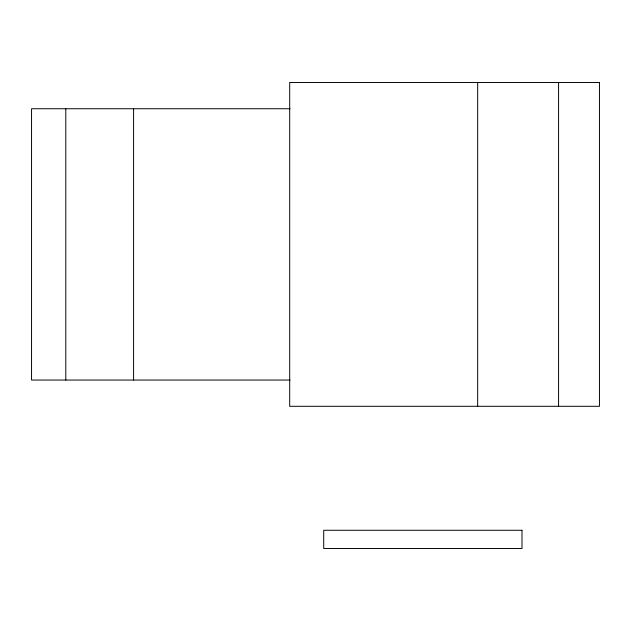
<?xml version="1.0" encoding="UTF-8"?>
<svg xmlns="http://www.w3.org/2000/svg" width="631" height="631" viewBox="0 0 631 631"><rect width="100%" height="100%" fill="white"/><g stroke="black" fill="none" stroke-linecap="round" stroke-linejoin="round"><path stroke-width="0.95" d="M290.102 108.745L31.55 108.745L31.55 380.051L290.102 380.051M558.577 82.495L558.577 406.301M477.667 82.495L477.667 406.301M133.591 108.745L133.591 380.051M65.798 108.745L65.798 380.051M599.45 82.495L289.692 82.495L289.692 406.301L599.45 406.301L599.45 82.495M521.995 530.277L323.711 530.277L323.711 548.505L521.995 548.505L521.995 530.277"/></g></svg>
